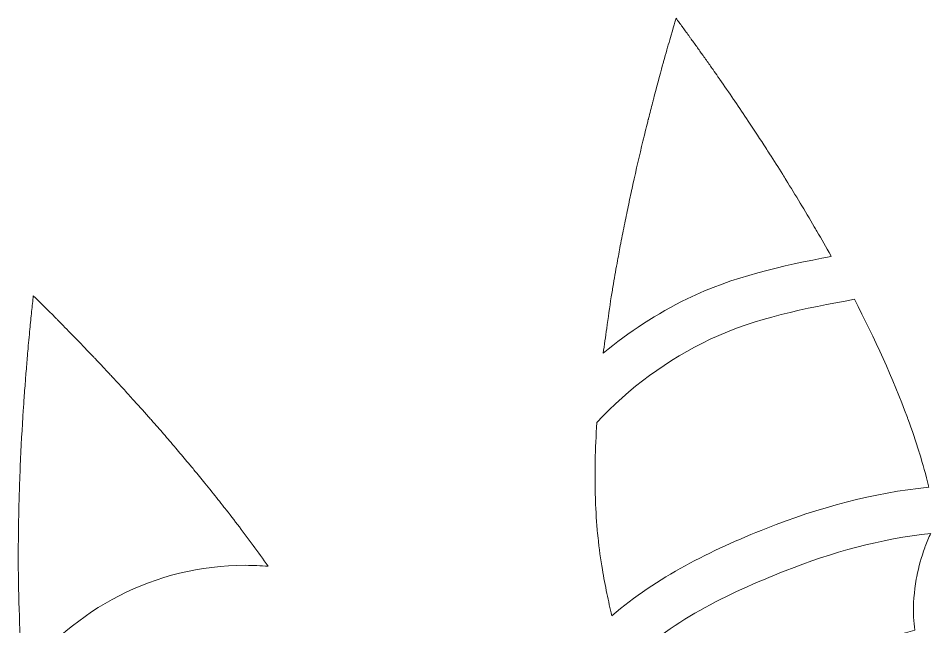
# Model space of a CAD drawing. Header units: millimetres. Extents: x -416 to 1516, y -417 to 43.
# Drawn here: x 500.04 to 526.59, y -6.41 to 11.3 of the extents above; entities that cross this region are included whole.
import ezdxf

# ---------------------------------------------------------------- set-up
doc = ezdxf.new("R2010")
doc.units = ezdxf.units.MM
doc.header["$MEASUREMENT"] = 0
doc.layers.add('Layer 3', color=7, linetype='Continuous')

msp = doc.modelspace()

# ---------------------------------------------------------------- linework, layer by layer
at = {"layer": 'Layer 3', "lineweight": 0}
for points, knots in [([(517.162, 2.271), (517.205, 2.579), (517.247, 2.887), (517.296, 3.193), (517.317, 3.32), (517.337, 3.446), (517.359, 3.572), (517.397, 3.8), (517.438, 4.024), (517.479, 4.249), (517.51, 4.415), (517.538, 4.582), (517.57, 4.746), (517.57, 4.749), (517.571, 4.751), (517.571, 4.754), (517.609, 4.95), (517.649, 5.141), (517.688, 5.334), (517.726, 5.52), (517.763, 5.708), (517.802, 5.89), (517.839, 6.067), (517.877, 6.242), (517.915, 6.414), (517.918, 6.43), (517.922, 6.446), (517.925, 6.462), (518.021, 6.893), (518.119, 7.313), (518.216, 7.717), (518.217, 7.718), (518.217, 7.718), (518.217, 7.719), (518.217, 7.719), (518.217, 7.72), (518.217, 7.72), (518.263, 7.912), (518.31, 8.099), (518.356, 8.283), (518.361, 8.305), (518.367, 8.327), (518.373, 8.35), (518.375, 8.359), (518.378, 8.369), (518.38, 8.379), (518.419, 8.535), (518.459, 8.689), (518.498, 8.839), (518.506, 8.871), (518.514, 8.903), (518.522, 8.935), (518.614, 9.288), (518.705, 9.624), (518.791, 9.94), (518.801, 9.974), (518.81, 10.007), (518.82, 10.042), (518.852, 10.157), (518.883, 10.269), (518.914, 10.378), (518.921, 10.404), (518.928, 10.429), (518.935, 10.454), (518.942, 10.477), (518.948, 10.501), (518.955, 10.524), (518.983, 10.621), (519.01, 10.715), (519.036, 10.807), (519.049, 10.85), (519.061, 10.894), (519.073, 10.935), (519.107, 11.051), (519.139, 11.162), (519.171, 11.268), (519.174, 11.278), (519.177, 11.288), (519.18, 11.298), (519.239, 11.218), (519.3, 11.134), (519.364, 11.048), (519.369, 11.041), (519.374, 11.034), (519.379, 11.027), (519.442, 10.941), (519.507, 10.851), (519.574, 10.759), (519.59, 10.737), (519.606, 10.715), (519.622, 10.693), (519.652, 10.652), (519.682, 10.609), (519.713, 10.567), (519.773, 10.483), (519.835, 10.398), (519.897, 10.31), (519.921, 10.277), (519.944, 10.244), (519.968, 10.211), (520, 10.166), (520.032, 10.121), (520.064, 10.075), (520.127, 9.987), (520.191, 9.896), (520.256, 9.804), (520.303, 9.737), (520.351, 9.668), (520.399, 9.598), (520.418, 9.571), (520.436, 9.545), (520.455, 9.518), (520.586, 9.33), (520.719, 9.136), (520.855, 8.936), (520.867, 8.919), (520.879, 8.902), (520.89, 8.884), (521.019, 8.696), (521.149, 8.502), (521.282, 8.303), (521.294, 8.285), (521.305, 8.267), (521.317, 8.25), (521.473, 8.014), (521.632, 7.772), (521.792, 7.524), (521.828, 7.468), (521.864, 7.412), (521.901, 7.355), (522.028, 7.158), (522.156, 6.956), (522.284, 6.752), (522.317, 6.698), (522.35, 6.645), (522.383, 6.591), (522.658, 6.151), (522.932, 5.697), (523.203, 5.233), (523.229, 5.189), (523.255, 5.145), (523.28, 5.102), (523.415, 4.869), (523.549, 4.635), (523.682, 4.398), (523.687, 4.388), (523.692, 4.379), (523.697, 4.37), (522.259, 4.091), (520.838, 3.786), (519.506, 3.136), (518.625, 2.705), (517.809, 2.172), (517.062, 1.552), (517.091, 1.792), (517.129, 2.031), (517.162, 2.271)], [0, 0, 0, 0, 1, 1, 1, 2, 2, 2, 3, 3, 3, 4, 4, 4, 5, 5, 5, 6, 6, 6, 7, 7, 7, 8, 8, 8, 9, 9, 9, 10, 10, 10, 11, 11, 11, 12, 12, 12, 13, 13, 13, 14, 14, 14, 15, 15, 15, 16, 16, 16, 17, 17, 17, 18, 18, 18, 19, 19, 19, 20, 20, 20, 21, 21, 21, 22, 22, 22, 23, 23, 23, 24, 24, 24, 25, 25, 25, 26, 26, 26, 27, 27, 27, 28, 28, 28, 29, 29, 29, 30, 30, 30, 31, 31, 31, 32, 32, 32, 33, 33, 33, 34, 34, 34, 35, 35, 35, 36, 36, 36, 37, 37, 37, 38, 38, 38, 39, 39, 39, 40, 40, 40, 41, 41, 41, 42, 42, 42, 43, 43, 43, 44, 44, 44, 45, 45, 45, 46, 46, 46, 47, 47, 47, 48, 48, 48, 49, 49, 49, 50, 50, 50, 51, 51, 51, 52, 52, 52, 52]), ([(500.042, -3.799), (500.043, -3.707), (500.045, -3.617), (500.046, -3.526), (500.049, -3.316), (500.053, -3.108), (500.058, -2.901), (500.06, -2.801), (500.063, -2.702), (500.066, -2.602), (500.072, -2.396), (500.079, -2.191), (500.087, -1.989), (500.09, -1.905), (500.093, -1.821), (500.096, -1.738), (500.12, -1.172), (500.151, -0.624), (500.185, -0.103), (500.19, -0.029), (500.195, 0.042), (500.2, 0.115), (500.213, 0.303), (500.226, 0.488), (500.24, 0.668), (500.246, 0.746), (500.252, 0.824), (500.258, 0.901), (500.272, 1.077), (500.286, 1.249), (500.3, 1.417), (500.306, 1.48), (500.311, 1.544), (500.316, 1.606), (500.336, 1.829), (500.356, 2.045), (500.376, 2.25), (500.393, 2.428), (500.41, 2.599), (500.427, 2.762), (500.444, 2.924), (500.461, 3.079), (500.477, 3.224), (500.67, 3.034), (500.885, 2.822), (501.116, 2.589), (501.134, 2.571), (501.153, 2.552), (501.171, 2.534), (501.195, 2.509), (501.221, 2.483), (501.246, 2.458), (501.378, 2.324), (501.517, 2.182), (501.659, 2.036), (501.691, 2.004), (501.722, 1.971), (501.754, 1.939), (501.902, 1.786), (502.054, 1.627), (502.211, 1.462), (502.23, 1.443), (502.247, 1.425), (502.266, 1.405), (502.283, 1.387), (502.301, 1.369), (502.318, 1.35), (502.441, 1.22), (502.567, 1.087), (502.694, 0.951), (502.723, 0.919), (502.753, 0.887), (502.782, 0.855), (502.909, 0.719), (503.036, 0.581), (503.166, 0.439), (503.183, 0.421), (503.2, 0.402), (503.217, 0.383), (503.263, 0.333), (503.31, 0.28), (503.356, 0.229), (503.513, 0.056), (503.672, -0.121), (503.832, -0.301), (503.863, -0.337), (503.894, -0.372), (503.926, -0.407), (503.983, -0.472), (504.041, -0.536), (504.099, -0.602), (504.211, -0.731), (504.325, -0.863), (504.439, -0.995), (504.5, -1.066), (504.562, -1.138), (504.623, -1.21), (504.731, -1.336), (504.839, -1.464), (504.948, -1.594), (505.015, -1.674), (505.083, -1.756), (505.15, -1.837), (505.257, -1.967), (505.365, -2.096), (505.472, -2.228), (505.533, -2.303), (505.594, -2.38), (505.655, -2.456), (505.676, -2.483), (505.697, -2.509), (505.718, -2.536), (505.836, -2.682), (505.953, -2.83), (506.069, -2.979), (506.076, -2.988), (506.083, -2.997), (506.091, -3.006), (506.237, -3.194), (506.383, -3.383), (506.527, -3.574), (506.606, -3.679), (506.684, -3.783), (506.762, -3.889), (506.909, -4.087), (507.054, -4.287), (507.197, -4.488), (507.235, -4.541), (507.274, -4.595), (507.312, -4.648), (507.094, -4.63), (506.874, -4.619), (506.651, -4.619), (506.651, -4.619), (506.651, -4.619), (506.651, -4.619), (506.651, -4.619), (506.65, -4.619), (506.65, -4.619), (506.65, -4.619), (506.65, -4.619), (506.65, -4.619), (506.65, -4.619), (506.65, -4.619), (506.65, -4.619), (504.003, -4.619), (501.651, -5.897), (500.173, -7.867), (500.088, -6.824), (500.048, -5.755), (500.04, -4.702), (500.038, -4.399), (500.039, -4.098), (500.042, -3.799)], [0, 0, 0, 0, 1, 1, 1, 2, 2, 2, 3, 3, 3, 4, 4, 4, 5, 5, 5, 6, 6, 6, 7, 7, 7, 8, 8, 8, 9, 9, 9, 10, 10, 10, 11, 11, 11, 12, 12, 12, 13, 13, 13, 14, 14, 14, 15, 15, 15, 16, 16, 16, 17, 17, 17, 18, 18, 18, 19, 19, 19, 20, 20, 20, 21, 21, 21, 22, 22, 22, 23, 23, 23, 24, 24, 24, 25, 25, 25, 26, 26, 26, 27, 27, 27, 28, 28, 28, 29, 29, 29, 30, 30, 30, 31, 31, 31, 32, 32, 32, 33, 33, 33, 34, 34, 34, 35, 35, 35, 36, 36, 36, 37, 37, 37, 38, 38, 38, 39, 39, 39, 40, 40, 40, 41, 41, 41, 42, 42, 42, 43, 43, 43, 44, 44, 44, 45, 45, 45, 46, 46, 46, 47, 47, 47, 48, 48, 48, 49, 49, 49, 50, 50, 50, 51, 51, 51, 51]), ([(516.828, -1.585), (516.835, -1.217), (516.851, -0.844), (516.874, -0.467), (517.806, 0.542), (518.937, 1.37), (520.178, 1.958), (521.512, 2.59), (522.933, 2.849), (524.369, 3.122), (524.96, 1.98), (525.494, 0.816), (525.912, -0.316), (525.917, -0.33), (525.922, -0.343), (525.927, -0.357), (526.047, -0.683), (526.157, -1.006), (526.255, -1.326), (526.258, -1.336), (526.261, -1.346), (526.265, -1.356), (526.363, -1.676), (526.45, -1.993), (526.524, -2.304), (526.528, -2.318), (526.531, -2.332), (526.534, -2.345), (524.915, -2.513), (523.331, -2.94), (521.808, -3.543), (520.188, -4.184), (518.622, -4.962), (517.312, -6.086), (517.262, -5.873), (517.215, -5.657), (517.169, -5.439), (517.123, -5.21), (517.077, -4.979), (517.036, -4.743), (516.983, -4.443), (516.942, -4.13), (516.91, -3.81), (516.906, -3.776), (516.902, -3.741), (516.899, -3.706), (516.869, -3.385), (516.848, -3.056), (516.836, -2.72), (516.835, -2.702), (516.835, -2.683), (516.835, -2.665), (516.824, -2.327), (516.822, -1.983), (516.828, -1.633), (516.828, -1.617), (516.828, -1.601), (516.828, -1.585)], [0, 0, 0, 0, 1, 1, 1, 2, 2, 2, 3, 3, 3, 4, 4, 4, 5, 5, 5, 6, 6, 6, 7, 7, 7, 8, 8, 8, 9, 9, 9, 10, 10, 10, 11, 11, 11, 12, 12, 12, 13, 13, 13, 14, 14, 14, 15, 15, 15, 16, 16, 16, 17, 17, 17, 18, 18, 18, 19, 19, 19, 19]), ([(526.431, -4.076), (526.426, -4.088), (526.422, -4.1), (526.417, -4.112), (526.32, -4.377), (526.242, -4.657), (526.186, -4.948), (526.181, -4.973), (526.177, -4.998), (526.172, -5.024), (526.11, -5.378), (526.079, -5.746), (526.093, -6.124), (526.101, -6.258), (526.117, -6.38), (526.128, -6.502), (524.676, -6.902), (523.104, -7.478), (521.458, -8.368), (520.548, -8.885), (519.617, -9.556), (518.764, -10.378), (518.668, -10.171), (518.574, -9.958), (518.482, -9.739), (518.476, -9.725), (518.47, -9.711), (518.464, -9.697), (518.458, -9.682), (518.452, -9.667), (518.446, -9.652), (518.364, -9.454), (518.283, -9.252), (518.204, -9.045), (518.204, -9.045), (518.204, -9.044), (518.204, -9.044), (518.201, -9.035), (518.197, -9.026), (518.194, -9.017), (518.019, -8.554), (517.855, -8.067), (517.702, -7.559), (517.702, -7.559), (517.702, -7.559), (517.702, -7.559), (517.702, -7.558), (517.702, -7.558), (517.702, -7.558), (518.982, -6.253), (520.671, -5.447), (522.358, -4.779), (523.716, -4.241), (525.141, -3.846), (526.593, -3.689), (526.534, -3.813), (526.481, -3.943), (526.431, -4.076)], [0, 0, 0, 0, 1, 1, 1, 2, 2, 2, 3, 3, 3, 4, 4, 4, 5, 5, 5, 6, 6, 6, 7, 7, 7, 8, 8, 8, 9, 9, 9, 10, 10, 10, 11, 11, 11, 12, 12, 12, 13, 13, 13, 14, 14, 14, 15, 15, 15, 16, 16, 16, 17, 17, 17, 18, 18, 18, 19, 19, 19, 19])]:
    msp.add_open_spline(points, degree=3, knots=knots, dxfattribs=at)

doc.saveas('drawing.dxf')
